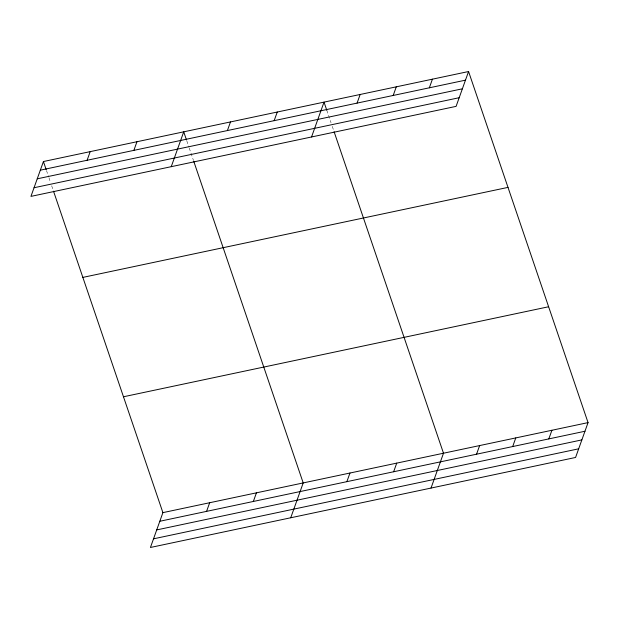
<?xml version="1.0" encoding="UTF-8"?>
<svg xmlns="http://www.w3.org/2000/svg" width="619" height="619" viewBox="0 0 619 619"><rect width="100%" height="100%" fill="white"/><g stroke="black" fill="none" stroke-linecap="round" stroke-linejoin="round"><path stroke-width="0.46" stroke-dasharray="3.1 2.32" d="M326.77 110.213L331.049 122.786M332.271 126.377L333.803 130.864M186.783 140.815L188.919 147.098M189.228 147.995L193.507 160.569M46.487 170.519L48.622 176.802M48.932 177.699L50.456 182.195M51.679 185.785L53.211 190.281"/><path stroke-width="0.93" d="M43.423 161.536L30.95 196.385L456.095 106.367L468.568 71.525L43.423 161.536L46.177 169.621M87.101 160.267L90.196 151.632M133.866 150.363L136.961 141.736M171.246 166.673L183.727 131.832L186.474 139.917M227.397 130.563L230.492 121.928M274.163 120.659L277.258 112.031M53.513 191.178L162.905 512.633L150.432 547.475L575.577 457.464L588.05 422.615L468.568 71.525M311.543 136.969L324.023 102.127L326.77 110.213M206.584 511.364L209.671 502.729M357.07 103.11L360.157 94.475M393.204 95.458L396.292 86.822M253.349 501.46L256.436 492.832M429.338 87.805L432.433 79.17M290.729 517.77L303.202 482.928L193.809 161.474M346.88 481.659L349.967 473.024M393.645 471.755L396.733 463.128M431.025 488.066L443.498 453.224L334.105 131.762M476.545 454.207L479.64 445.572M512.687 446.554L515.774 437.919M548.821 438.902L551.916 430.267M40.336 170.171L465.48 80.153M37.241 178.821L462.378 88.803M34.045 187.735L459.19 97.717M82.853 277.397L507.998 187.387M123.475 396.771L548.62 306.753M162.905 512.633L588.05 422.615M159.818 521.268L584.963 431.25M156.715 529.918L581.86 439.9M153.527 538.824L578.672 448.814"/></g></svg>
